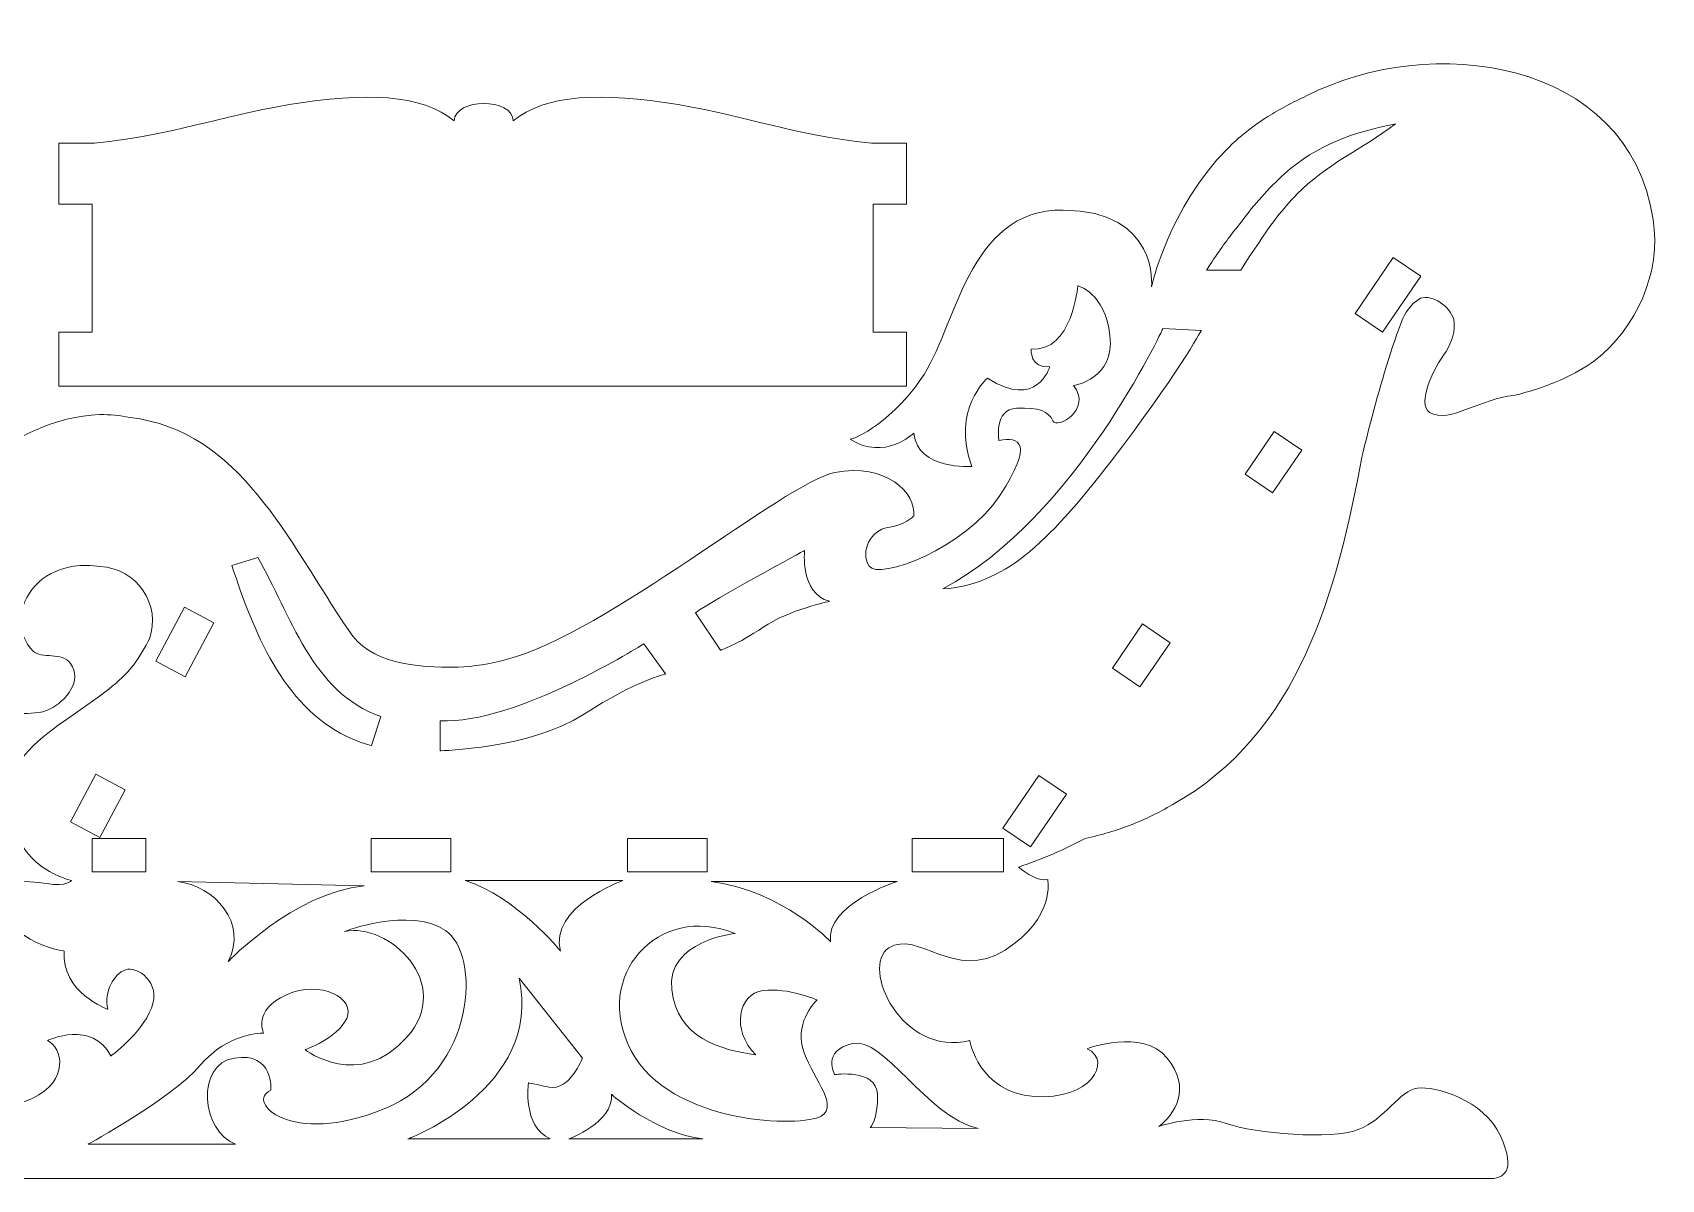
# Model space of a CAD drawing. Header units: millimetres. Extents: x -119 to 119, y -109 to 109.
# Drawn here: x -29.5 to 119.5, y 4.1 to 109 of the extents above; entities that cross this region are included whole.
import ezdxf

# ---------------------------------------------------------------- set-up
doc = ezdxf.new("R2010")
doc.units = ezdxf.units.MM
doc.header["$MEASUREMENT"] = 0
doc.layers.add('#Layer 1', color=7, linetype='Continuous')

msp = doc.modelspace()

# ---------------------------------------------------------------- linework, layer by layer
at = {"layer": '#Layer 1', "color": 254, "lineweight": 9}
for points, knots in [([(-71.0299, 4.1598), (-71.0299, 4.1598), (-88.7882, 10.2376), (-83.3753, 23.7224), (-83.3753, 23.7224), (-77.4483, 38.4876), (-60.9642, 22.3926), (-52.6071, 22.7726), (-52.6071, 22.7726), (-44.2505, 23.1522), (-42.5414, 25.4319), (-42.3514, 24.2919), (-42.3514, 24.2919), (-42.1616, 23.1522), (-51.0878, 18.974), (-52.0377, 15.7453), (-52.0377, 15.7453), (-52.9871, 12.5169), (-54.8864, 12.8962), (-54.8864, 12.8962), (-54.8864, 12.8962), (-54.8864, 12.8962), (-63.623, 23.5323), (-68.5614, 22.5831), (-68.5614, 22.5831), (-73.499, 21.633), (-76.3481, 16.1253), (-74.6387, 13.0864), (-74.6387, 13.0864), (-74.6387, 13.0864), (-72.7394, 14.6057), (-70.9352, 12.8962), (-70.9352, 12.8962), (-69.131, 11.1871), (-69.4157, 7.5787), (-65.5224, 6.9141), (-65.5224, 6.9141), (-61.629, 6.2492), (-50.1382, 6.2492), (-48.8087, 7.1036), (-48.8087, 7.1036), (-47.4794, 7.958), (-46.5298, 10.9972), (-45.0102, 10.7127), (-45.0102, 10.7127), (-43.4909, 10.4271), (-42.6363, 7.2941), (-40.9271, 7.1036), (-40.9271, 7.1036), (-39.2176, 6.9141), (-37.793, 6.9141), (-37.793, 6.9141), (-37.793, 6.9141), (-37.793, 6.9141), (-43.1109, 9.7629), (-42.3514, 13.4664), (-42.3514, 13.4664), (-41.5919, 17.1698), (-37.2236, 16.5053), (-36.1788, 15.2702), (-36.1788, 15.2702), (-35.1343, 14.0362), (-35.799, 11.4727), (-35.8939, 11.0924), (-35.8939, 11.0924), (-35.8939, 11.0924), (-33.0452, 9.858), (-29.5312, 11.4727), (-29.5312, 11.4727), (-26.0179, 13.0864), (-26.7777, 16.1253), (-28.107, 16.7895), (-28.107, 16.7895), (-28.107, 16.7895), (-24.0235, 18.6888), (-22.3142, 15.3653), (-22.3142, 15.3653), (-22.3142, 15.3653), (-19.5606, 17.36), (-18.6109, 19.7337), (-18.6109, 19.7337), (-17.6611, 22.1077), (-19.9402, 23.627), (-20.9848, 23.2477), (-20.9848, 23.2477), (-22.0293, 22.8673), (-22.9793, 21.2526), (-22.5993, 19.6393), (-22.5993, 19.6393), (-22.5993, 19.6393), (-26.8726, 21.1582), (-26.5873, 24.9568), (-26.5873, 24.9568), (-26.5873, 24.9568), (-32.7599, 25.7164), (-32.9501, 31.3192), (-32.9501, 31.3192), (-32.9501, 31.3192), (-30.1012, 31.4146), (-28.2017, 31.1294), (-28.2017, 31.1294), (-26.303, 30.8448), (-25.923, 31.4146), (-25.923, 31.4146), (-25.923, 31.4146), (-25.923, 31.4146), (-27.1338, 31.6751), (-28.4155, 32.5415), (-28.4155, 32.5415), (-29.0564, 32.9752), (-29.7153, 33.5602), (-30.2554, 34.3361), (-30.2554, 34.3361), (-32.0955, 36.8276), (-32.4754, 40.2461), (-30.1961, 42.9047), (-30.1961, 42.9047), (-28.297, 45.1838), (-25.0682, 46.8931), (-22.5044, 48.9348), (-22.5044, 48.9348), (-21.6495, 49.6156), (-20.8687, 50.3329), (-20.2356, 51.1209), (-20.2356, 51.1209), (-19.6589, 51.9346), (-19.1794, 52.7807), (-18.7997, 53.5394), (-18.7997, 53.5394), (-17.6611, 56.5795), (-19.9402, 59.9982), (-23.3149, 60.1433), (-23.3149, 60.1433), (-24.1174, 60.2752), (-24.9418, 60.2837), (-25.734, 60.1633), (-25.734, 60.1633), (-28.1114, 59.8013), (-30.205, 58.2757), (-30.5935, 55.4133), (-30.5935, 55.4133), (-30.5775, 54.2981), (-30.1961, 53.1606), (-29.4364, 52.4009), (-29.4364, 52.4009), (-28.6768, 51.6413), (-26.7777, 52.4009), (-26.0196, 51.2609), (-26.0196, 51.2609), (-25.4484, 50.5015), (-25.5433, 49.6473), (-25.9703, 48.8873), (-25.9703, 48.8873), (-26.3977, 48.1276), (-27.1573, 47.4629), (-27.9173, 47.0833), (-27.9173, 47.0833), (-28.6768, 46.7033), (-29.8164, 46.7033), (-30.5763, 46.7033), (-30.5763, 46.7033), (-30.5763, 43.2845), (-31.3359, 39.4863), (-33.9945, 37.207), (-33.9945, 37.207), (-34.4504, 40.5119), (-35.3849, 43.9875), (-36.1878, 47.4755), (-36.1878, 47.4755), (-36.4553, 48.6372), (-37.9507, 53.5306), (-38.2161, 54.8292), (-38.2161, 54.8292), (-38.5431, 55.9976), (-38.7048, 57.1736), (-38.7194, 58.333), (-38.7194, 58.333), (-39.3128, 66.8355), (-31.3359, 73.6728), (-23.359, 74.0525), (-23.359, 74.0525), (-22.4093, 74.0525), (-21.4834, 73.9577), (-20.575, 73.7903), (-20.575, 73.7903), (-10.4436, 72.5331), (-6.2654, 62.657), (-0.5672, 54.3), (-0.5672, 54.3), (1.3312, 51.2613), (5.5094, 50.8818), (9.4341, 50.9225), (9.4341, 50.9225), (10.8355, 50.995), (12.3162, 51.2296), (13.8665, 51.6413), (13.8665, 51.6413), (23.1731, 54.1104), (39.221, 67.7852), (43.8747, 68.7348), (43.8747, 68.7348), (48.5283, 69.6841), (51.3767, 66.8355), (51.0921, 64.7461), (51.0921, 64.7461), (51.0921, 64.7461), (50.2371, 63.8915), (48.7178, 63.7015), (48.7178, 63.7015), (47.1978, 63.5115), (46.154, 61.5174), (47.009, 60.1881), (47.009, 60.1881), (47.8634, 58.8586), (55.8402, 61.8023), (58.9738, 66.6454), (58.9738, 66.6454), (62.1075, 71.4887), (60.7784, 72.0583), (58.8788, 71.6783), (58.8788, 71.6783), (58.8788, 71.6783), (58.404, 74.5274), (60.4938, 74.6221), (60.4938, 74.6221), (62.5822, 74.7171), (63.4373, 74.3374), (63.8169, 73.4825), (63.8169, 73.4825), (64.1966, 72.6281), (67.4254, 74.5274), (65.7159, 76.7112), (65.7159, 76.7112), (65.7159, 76.7112), (69.5151, 77.2812), (69.0404, 81.2698), (69.0404, 81.2698), (68.5657, 85.2582), (66.0969, 85.828), (66.0969, 85.828), (66.0969, 85.828), (66.0969, 85.828), (65.6215, 79.7502), (61.8229, 80.0351), (61.8229, 80.0351), (61.8229, 80.0351), (61.7272, 78.231), (63.5317, 78.4205), (63.5317, 78.4205), (63.5317, 78.4205), (62.3921, 74.4325), (57.8349, 77.3763), (57.8349, 77.3763), (57.8349, 77.3763), (54.511, 74.5274), (56.41, 69.3045), (56.41, 69.3045), (56.41, 69.3045), (51.4718, 68.9248), (51.0921, 72.343), (51.0921, 72.343), (51.0921, 72.343), (48.4332, 69.7792), (45.2996, 71.7734), (45.2996, 71.7734), (45.2996, 71.7734), (48.5283, 72.723), (51.7563, 77.2812), (51.7563, 77.2812), (54.9851, 81.8393), (55.9346, 92.8553), (64.7664, 92.7601), (64.7664, 92.7601), (73.5983, 92.6652), (72.839, 85.7328), (72.839, 85.7328), (72.839, 85.7328), (72.839, 85.7328), (74.4209, 92.9871), (79.785, 98.3725), (79.785, 98.3725), (80.8578, 99.4499), (82.0808, 100.4521), (83.4719, 101.3065), (83.4719, 101.3065), (84.5647, 101.9998), (85.756, 102.6349), (87.0176, 103.2008), (87.0176, 103.2008), (98.1935, 108.9988), (116.4263, 106.7198), (118.7049, 91.9055), (118.7049, 91.9055), (119.4649, 86.9675), (117.1856, 82.0294), (113.3878, 78.9907), (113.3878, 78.9907), (112.4376, 78.3258), (111.4647, 77.7797), (110.4746, 77.3236), (110.4746, 77.3236), (109.7318, 76.9819), (108.9801, 76.6904), (108.2222, 76.4375), (108.2222, 76.4375), (107.4628, 76.1845), (106.6981, 75.97), (105.9291, 75.7819), (105.9291, 75.7819), (104.5304, 75.6767), (103.0718, 75.0536), (101.7405, 74.5575), (101.7405, 74.5575), (100.4087, 74.0578), (99.2029, 73.6868), (98.2576, 74.2447), (98.2576, 74.2447), (97.6878, 74.6242), (97.7587, 75.65), (98.1274, 76.7536), (98.1274, 76.7536), (98.4974, 77.8544), (99.1719, 79.0191), (99.77, 79.8074), (99.77, 79.8074), (100.2826, 80.7), (100.663, 81.6496), (100.4728, 82.7891), (100.4728, 82.7891), (100.0924, 83.9287), (98.5731, 85.0684), (97.4335, 84.6882), (97.4335, 84.6882), (96.484, 84.1187), (96.0093, 83.3589), (95.7027, 82.5245), (95.7027, 82.5245), (94.5541, 79.5075), (93.6639, 76.3998), (92.855, 73.2756), (92.855, 73.2756), (92.5849, 72.2332), (92.3244, 71.1889), (92.0681, 70.1346), (92.0681, 70.1346), (89.8371, 58.0989), (86.4181, 44.804), (74.7227, 38.342), (74.7227, 38.342), (73.5417, 37.6409), (72.2905, 37.027), (70.9683, 36.5113), (70.9683, 36.5113), (69.6447, 35.9952), (68.2501, 35.5784), (66.7804, 35.2704), (66.7804, 35.2704), (65.813, 34.7581), (64.825, 34.2733), (63.8094, 33.8331), (63.8094, 33.8331), (62.7937, 33.3925), (61.7513, 32.997), (60.6833, 32.6487), (60.6833, 32.6487), (60.6833, 32.6487), (62.2977, 31.2238), (63.3422, 31.5094), (63.3422, 31.5094), (63.3422, 31.5094), (64.1022, 27.9957), (59.4486, 25.0515), (59.4486, 25.0515), (54.7949, 22.1077), (51.4718, 26.9512), (48.8129, 25.242), (48.8129, 25.242), (46.154, 23.5323), (50.0476, 15.1758), (56.2198, 16.7895), (56.2198, 16.7895), (56.2198, 16.7895), (56.9798, 12.0418), (62.1075, 11.6618), (62.1075, 11.6618), (67.2358, 11.2822), (69.325, 14.8902), (66.9506, 16.0299), (66.9506, 16.0299), (66.9506, 16.0299), (71.9839, 17.9292), (74.2625, 15.1758), (74.2625, 15.1758), (76.5418, 12.4214), (74.9274, 9.9527), (73.5039, 8.9082), (73.5039, 8.9082), (73.5039, 8.9082), (77.0165, 10.1422), (79.6754, 9.1931), (79.6754, 9.1931), (82.3343, 8.2433), (89.2672, 7.6734), (91.736, 8.6229), (91.736, 8.6229), (94.2048, 9.573), (95.5346, 12.2323), (97.1489, 12.4214), (97.1489, 12.4214), (98.7633, 12.6113), (103.2268, 11.3773), (104.7461, 8.0541), (104.7461, 8.0541), (106.2653, 4.7299), (104.9355, 4.0647), (103.7015, 4.1598)], [0, 0, 0, 0, 0.00952381, 0.00952381, 0.00952381, 0.00952381, 0.01904762, 0.01904762, 0.01904762, 0.01904762, 0.02857143, 0.02857143, 0.02857143, 0.02857143, 0.03809524, 0.03809524, 0.03809524, 0.03809524, 0.04761905, 0.04761905, 0.04761905, 0.04761905, 0.05714286, 0.05714286, 0.05714286, 0.05714286, 0.06666667, 0.06666667, 0.06666667, 0.06666667, 0.07619048, 0.07619048, 0.07619048, 0.07619048, 0.08571429, 0.08571429, 0.08571429, 0.08571429, 0.0952381, 0.0952381, 0.0952381, 0.0952381, 0.1047619, 0.1047619, 0.1047619, 0.1047619, 0.11428571, 0.11428571, 0.11428571, 0.11428571, 0.12380952, 0.12380952, 0.12380952, 0.12380952, 0.13333333, 0.13333333, 0.13333333, 0.13333333, 0.14285714, 0.14285714, 0.14285714, 0.14285714, 0.15238095, 0.15238095, 0.15238095, 0.15238095, 0.16190476, 0.16190476, 0.16190476, 0.16190476, 0.17142857, 0.17142857, 0.17142857, 0.17142857, 0.18095238, 0.18095238, 0.18095238, 0.18095238, 0.19047619, 0.19047619, 0.19047619, 0.19047619, 0.2, 0.2, 0.2, 0.2, 0.20952381, 0.20952381, 0.20952381, 0.20952381, 0.21904762, 0.21904762, 0.21904762, 0.21904762, 0.22857143, 0.22857143, 0.22857143, 0.22857143, 0.23809524, 0.23809524, 0.23809524, 0.23809524, 0.24761905, 0.24761905, 0.24761905, 0.24761905, 0.25714286, 0.25714286, 0.25714286, 0.25714286, 0.26666667, 0.26666667, 0.26666667, 0.26666667, 0.27619048, 0.27619048, 0.27619048, 0.27619048, 0.28571429, 0.28571429, 0.28571429, 0.28571429, 0.2952381, 0.2952381, 0.2952381, 0.2952381, 0.3047619, 0.3047619, 0.3047619, 0.3047619, 0.31428571, 0.31428571, 0.31428571, 0.31428571, 0.32380952, 0.32380952, 0.32380952, 0.32380952, 0.33333333, 0.33333333, 0.33333333, 0.33333333, 0.34285714, 0.34285714, 0.34285714, 0.34285714, 0.35238095, 0.35238095, 0.35238095, 0.35238095, 0.36190476, 0.36190476, 0.36190476, 0.36190476, 0.37142857, 0.37142857, 0.37142857, 0.37142857, 0.38095238, 0.38095238, 0.38095238, 0.38095238, 0.39047619, 0.39047619, 0.39047619, 0.39047619, 0.4, 0.4, 0.4, 0.4, 0.40952381, 0.40952381, 0.40952381, 0.40952381, 0.41904762, 0.41904762, 0.41904762, 0.41904762, 0.42857143, 0.42857143, 0.42857143, 0.42857143, 0.43809524, 0.43809524, 0.43809524, 0.43809524, 0.44761905, 0.44761905, 0.44761905, 0.44761905, 0.45714286, 0.45714286, 0.45714286, 0.45714286, 0.46666667, 0.46666667, 0.46666667, 0.46666667, 0.47619048, 0.47619048, 0.47619048, 0.47619048, 0.48571429, 0.48571429, 0.48571429, 0.48571429, 0.4952381, 0.4952381, 0.4952381, 0.4952381, 0.5047619, 0.5047619, 0.5047619, 0.5047619, 0.51428571, 0.51428571, 0.51428571, 0.51428571, 0.52380952, 0.52380952, 0.52380952, 0.52380952, 0.53333333, 0.53333333, 0.53333333, 0.53333333, 0.54285714, 0.54285714, 0.54285714, 0.54285714, 0.55238095, 0.55238095, 0.55238095, 0.55238095, 0.56190476, 0.56190476, 0.56190476, 0.56190476, 0.57142857, 0.57142857, 0.57142857, 0.57142857, 0.58095238, 0.58095238, 0.58095238, 0.58095238, 0.59047619, 0.59047619, 0.59047619, 0.59047619, 0.6, 0.6, 0.6, 0.6, 0.60952381, 0.60952381, 0.60952381, 0.60952381, 0.61904762, 0.61904762, 0.61904762, 0.61904762, 0.62857143, 0.62857143, 0.62857143, 0.62857143, 0.63809524, 0.63809524, 0.63809524, 0.63809524, 0.64761905, 0.64761905, 0.64761905, 0.64761905, 0.65714286, 0.65714286, 0.65714286, 0.65714286, 0.66666667, 0.66666667, 0.66666667, 0.66666667, 0.67619048, 0.67619048, 0.67619048, 0.67619048, 0.68571429, 0.68571429, 0.68571429, 0.68571429, 0.6952381, 0.6952381, 0.6952381, 0.6952381, 0.7047619, 0.7047619, 0.7047619, 0.7047619, 0.71428571, 0.71428571, 0.71428571, 0.71428571, 0.72380952, 0.72380952, 0.72380952, 0.72380952, 0.73333333, 0.73333333, 0.73333333, 0.73333333, 0.74285714, 0.74285714, 0.74285714, 0.74285714, 0.75238095, 0.75238095, 0.75238095, 0.75238095, 0.76190476, 0.76190476, 0.76190476, 0.76190476, 0.77142857, 0.77142857, 0.77142857, 0.77142857, 0.78095238, 0.78095238, 0.78095238, 0.78095238, 0.79047619, 0.79047619, 0.79047619, 0.79047619, 0.8, 0.8, 0.8, 0.8, 0.80952381, 0.80952381, 0.80952381, 0.80952381, 0.81904762, 0.81904762, 0.81904762, 0.81904762, 0.82857143, 0.82857143, 0.82857143, 0.82857143, 0.83809524, 0.83809524, 0.83809524, 0.83809524, 0.84761905, 0.84761905, 0.84761905, 0.84761905, 0.85714286, 0.85714286, 0.85714286, 0.85714286, 0.86666667, 0.86666667, 0.86666667, 0.86666667, 0.87619048, 0.87619048, 0.87619048, 0.87619048, 0.88571429, 0.88571429, 0.88571429, 0.88571429, 0.8952381, 0.8952381, 0.8952381, 0.8952381, 0.9047619, 0.9047619, 0.9047619, 0.9047619, 0.91428571, 0.91428571, 0.91428571, 0.91428571, 0.92380952, 0.92380952, 0.92380952, 0.92380952, 0.93333333, 0.93333333, 0.93333333, 0.93333333, 0.94285714, 0.94285714, 0.94285714, 0.94285714, 0.95238095, 0.95238095, 0.95238095, 0.95238095, 0.96190476, 0.96190476, 0.96190476, 0.96190476, 0.97142857, 0.97142857, 0.97142857, 0.97142857, 0.98095238, 0.98095238, 0.98095238, 0.98095238, 1, 1, 1, 1]), ([(47.2392, 98.8792), (39.6544, 99.673), (36.4208, 101.2605), (29.5417, 102.407), (29.5417, 102.407), (22.6625, 103.5535), (17.3708, 103.3772), (14.4604, 100.9077), (14.4604, 100.9077), (14.4604, 103.0621), (9.0806, 103.018), (9.0806, 100.9077), (9.0806, 100.9077), (6.1702, 103.3772), (0.8785, 103.5535), (-6.0009, 102.407), (-6.0009, 102.407), (-12.88, 101.2605), (-16.2314, 99.673), (-23.8161, 98.8792)], [0, 0, 0, 0, 0.16666667, 0.16666667, 0.16666667, 0.16666667, 0.33333333, 0.33333333, 0.33333333, 0.33333333, 0.5, 0.5, 0.5, 0.5, 0.66666667, 0.66666667, 0.66666667, 0.66666667, 1, 1, 1, 1]), ([(77.8716, 87.2524), (77.8716, 87.2524), (78.1616, 87.7431), (78.7073, 88.5424), (78.7073, 88.5424), (79.2517, 89.3418), (80.0516, 90.45), (81.0714, 91.6843), (81.0714, 91.6843), (81.646, 92.481), (82.262, 93.2501), (82.9172, 93.9825), (82.9172, 93.9825), (83.5739, 94.7155), (84.2691, 95.411), (85.0022, 96.0605), (85.0022, 96.0605), (87.9374, 98.7426), (91.3564, 99.8823), (95.1549, 100.6421), (95.1549, 100.6421), (92.1163, 98.3628), (88.6974, 96.8439), (86.1494, 94.2296), (86.1494, 94.2296), (85.4969, 93.5476), (84.8775, 92.8341), (84.2973, 92.0931), (84.2973, 92.0931), (83.7172, 91.3519), (83.177, 90.5829), (82.6809, 89.7866), (82.6809, 89.7866), (82.1049, 88.9906), (81.5433, 88.1466), (81.0052, 87.2524)], [0, 0, 0, 0, 0.1, 0.1, 0.1, 0.1, 0.2, 0.2, 0.2, 0.2, 0.3, 0.3, 0.3, 0.3, 0.4, 0.4, 0.4, 0.4, 0.5, 0.5, 0.5, 0.5, 0.6, 0.6, 0.6, 0.6, 0.7, 0.7, 0.7, 0.7, 0.8, 0.8, 0.8, 0.8, 1, 1, 1, 1]), ([(-23.8161, 98.8792), (-23.8161, 98.8792), (-24.0442, 98.8792), (-24.0442, 98.8792), (-24.0442, 98.8792), (-24.0442, 98.8792), (-27.0924, 98.8789), (-27.0924, 98.8789), (-27.0924, 98.8789), (-27.0924, 98.8789), (-27.0921, 93.2889), (-27.0921, 93.2889), (-27.0921, 93.2889), (-27.0921, 93.2889), (-24.0439, 93.2892), (-24.0439, 93.2892), (-24.0439, 93.2892), (-24.0439, 93.2892), (-24.0431, 81.5894), (-24.0431, 81.5894), (-24.0431, 81.5894), (-24.0431, 81.5894), (-27.0914, 81.5894), (-27.0914, 81.5894), (-27.0914, 81.5894), (-27.0914, 81.5894), (-27.091, 76.6597), (-27.091, 76.6597), (-27.091, 76.6597), (-27.091, 76.6597), (-24.0428, 76.6601), (-24.0428, 76.6601), (-24.0428, 76.6601), (-24.0428, 76.6601), (47.0414, 76.6505), (47.0414, 76.6505), (47.0414, 76.6505), (47.0414, 76.6505), (47.3873, 76.6597), (47.3873, 76.6597), (47.3873, 76.6597), (47.3873, 76.6597), (50.4355, 76.6601), (50.4355, 76.6601), (50.4355, 76.6601), (50.4355, 76.6601), (50.4355, 81.5894), (50.4355, 81.5894), (50.4355, 81.5894), (50.4355, 81.5894), (47.3873, 81.5894), (47.3873, 81.5894), (47.3873, 81.5894), (47.3873, 81.5894), (47.3866, 93.2889), (47.3866, 93.2889), (47.3866, 93.2889), (47.3866, 93.2889), (50.4348, 93.2892), (50.4348, 93.2892), (50.4348, 93.2892), (50.4348, 93.2892), (50.4341, 98.8792), (50.4341, 98.8792), (50.4341, 98.8792), (50.4341, 98.8792), (47.3859, 98.8789), (47.3859, 98.8789), (47.3859, 98.8789), (47.3859, 98.8789), (47.2392, 98.8792), (47.2392, 98.8792)], [0, 0, 0, 0, 0.05263158, 0.05263158, 0.05263158, 0.05263158, 0.10526316, 0.10526316, 0.10526316, 0.10526316, 0.15789474, 0.15789474, 0.15789474, 0.15789474, 0.21052632, 0.21052632, 0.21052632, 0.21052632, 0.26315789, 0.26315789, 0.26315789, 0.26315789, 0.31578947, 0.31578947, 0.31578947, 0.31578947, 0.36842105, 0.36842105, 0.36842105, 0.36842105, 0.42105263, 0.42105263, 0.42105263, 0.42105263, 0.47368421, 0.47368421, 0.47368421, 0.47368421, 0.52631579, 0.52631579, 0.52631579, 0.52631579, 0.57894737, 0.57894737, 0.57894737, 0.57894737, 0.63157895, 0.63157895, 0.63157895, 0.63157895, 0.68421053, 0.68421053, 0.68421053, 0.68421053, 0.73684211, 0.73684211, 0.73684211, 0.73684211, 0.78947368, 0.78947368, 0.78947368, 0.78947368, 0.84210526, 0.84210526, 0.84210526, 0.84210526, 0.89473684, 0.89473684, 0.89473684, 0.89473684, 1, 1, 1, 1]), ([(97.4617, 86.6991), (97.4617, 86.6991), (93.9629, 81.5826), (93.9629, 81.5826), (93.9629, 81.5826), (93.9629, 81.5826), (91.4466, 83.3031), (91.4466, 83.3031), (91.4466, 83.3031), (91.4466, 83.3031), (94.9454, 88.4196), (94.9454, 88.4196), (94.9454, 88.4196), (94.9454, 88.4196), (97.4617, 86.6991), (97.4617, 86.6991)], [0, 0, 0, 0, 0.2, 0.2, 0.2, 0.2, 0.4, 0.4, 0.4, 0.4, 0.6, 0.6, 0.6, 0.6, 1, 1, 1, 1]), ([(53.7511, 58.0989), (59.2584, 58.4788), (63.1521, 61.9923), (69.1348, 69.7792), (69.1348, 69.7792), (75.1175, 77.5662), (77.3961, 81.7445), (77.3961, 81.7445)], [0, 0, 0, 0, 0.33333333, 0.33333333, 0.33333333, 0.33333333, 1, 1, 1, 1]), ([(86.5787, 70.7836), (86.5787, 70.7836), (83.9081, 66.8776), (83.9081, 66.8776), (83.9081, 66.8776), (83.9081, 66.8776), (81.3918, 68.5981), (81.3918, 68.5981), (81.3918, 68.5981), (81.3918, 68.5981), (84.0624, 72.5043), (84.0624, 72.5043), (84.0624, 72.5043), (84.0624, 72.5043), (86.5787, 70.7836), (86.5787, 70.7836)], [0, 0, 0, 0, 0.2, 0.2, 0.2, 0.2, 0.4, 0.4, 0.4, 0.4, 0.6, 0.6, 0.6, 0.6, 1, 1, 1, 1]), ([(31.1499, 55.9147), (32.6692, 57.054), (41.1214, 61.6124), (41.1214, 61.6124), (41.1214, 61.6124), (41.1214, 61.6124), (40.6459, 57.719), (43.3993, 56.9593), (43.3993, 56.9593), (43.3993, 56.9593), (39.6965, 56.1995), (37.3228, 54.5853), (37.3228, 54.5853), (34.9478, 52.9707), (33.4284, 52.496), (33.4284, 52.496)], [0, 0, 0, 0, 0.2, 0.2, 0.2, 0.2, 0.4, 0.4, 0.4, 0.4, 0.6, 0.6, 0.6, 0.6, 1, 1, 1, 1]), ([(1.5214, 43.7594), (1.5214, 43.7594), (0.5733, 43.973), (-0.7371, 44.5804), (-0.7371, 44.5804), (-6.6454, 47.4629), (-9.3043, 54.3), (-11.2512, 60.2296)], [0, 0, 0, 0, 0.33333333, 0.33333333, 0.33333333, 0.33333333, 1, 1, 1, 1]), ([(-12.8962, 54.9834), (-12.8962, 54.9834), (-15.521, 50.0478), (-15.521, 50.0478), (-15.521, 50.0478), (-15.521, 50.0478), (-18.2123, 51.4789), (-18.2123, 51.4789), (-18.2123, 51.4789), (-18.2123, 51.4789), (-15.5875, 56.4146), (-15.5875, 56.4146), (-15.5875, 56.4146), (-15.5875, 56.4146), (-12.8962, 54.9834), (-12.8962, 54.9834)], [0, 0, 0, 0, 0.2, 0.2, 0.2, 0.2, 0.4, 0.4, 0.4, 0.4, 0.6, 0.6, 0.6, 0.6, 1, 1, 1, 1]), ([(74.536, 53.1709), (74.536, 53.1709), (71.7744, 49.1324), (71.7744, 49.1324), (71.7744, 49.1324), (71.7744, 49.1324), (69.2581, 50.8529), (69.2581, 50.8529), (69.2581, 50.8529), (69.2581, 50.8529), (72.0197, 54.8914), (72.0197, 54.8914), (72.0197, 54.8914), (72.0197, 54.8914), (74.536, 53.1709), (74.536, 53.1709)], [0, 0, 0, 0, 0.2, 0.2, 0.2, 0.2, 0.4, 0.4, 0.4, 0.4, 0.6, 0.6, 0.6, 0.6, 1, 1, 1, 1]), ([(7.7894, 43.2845), (7.7894, 43.2845), (16.0507, 43.4744), (20.8938, 46.6084), (20.8938, 46.6084), (25.7369, 49.742), (28.3959, 50.312), (28.3959, 50.312)], [0, 0, 0, 0, 0.33333333, 0.33333333, 0.33333333, 0.33333333, 1, 1, 1, 1]), ([(-21.0145, 39.7178), (-21.0145, 39.7178), (-23.3292, 35.3654), (-23.3292, 35.3654), (-23.3292, 35.3654), (-23.3292, 35.3654), (-26.0205, 36.7966), (-26.0205, 36.7966), (-26.0205, 36.7966), (-26.0205, 36.7966), (-23.7059, 41.1491), (-23.7059, 41.1491), (-23.7059, 41.1491), (-23.7059, 41.1491), (-21.0145, 39.7178), (-21.0145, 39.7178)], [0, 0, 0, 0, 0.2, 0.2, 0.2, 0.2, 0.4, 0.4, 0.4, 0.4, 0.6, 0.6, 0.6, 0.6, 1, 1, 1, 1]), ([(65.0599, 39.3128), (65.0599, 39.3128), (61.7602, 34.4873), (61.7602, 34.4873), (61.7602, 34.4873), (61.7602, 34.4873), (59.2439, 36.2078), (59.2439, 36.2078), (59.2439, 36.2078), (59.2439, 36.2078), (62.5437, 41.0333), (62.5437, 41.0333), (62.5437, 41.0333), (62.5437, 41.0333), (65.0599, 39.3128), (65.0599, 39.3128)], [0, 0, 0, 0, 0.2, 0.2, 0.2, 0.2, 0.4, 0.4, 0.4, 0.4, 0.6, 0.6, 0.6, 0.6, 1, 1, 1, 1]), ([(-19.1122, 32.2204), (-19.1122, 32.2204), (-24.0416, 32.2204), (-24.0416, 32.2204), (-24.0416, 32.2204), (-24.0416, 32.2204), (-24.0416, 35.2686), (-24.0416, 35.2686), (-24.0416, 35.2686), (-24.0416, 35.2686), (-19.1122, 35.2686), (-19.1122, 35.2686), (-19.1122, 35.2686), (-19.1122, 35.2686), (-19.1122, 32.2204), (-19.1122, 32.2204)], [0, 0, 0, 0, 0.2, 0.2, 0.2, 0.2, 0.4, 0.4, 0.4, 0.4, 0.6, 0.6, 0.6, 0.6, 1, 1, 1, 1]), ([(8.7568, 32.2204), (8.7568, 32.2204), (1.4759, 32.2204), (1.4759, 32.2204), (1.4759, 32.2204), (1.4759, 32.2204), (1.4759, 35.2686), (1.4759, 35.2686), (1.4759, 35.2686), (1.4759, 35.2686), (8.7568, 35.2686), (8.7568, 35.2686), (8.7568, 35.2686), (8.7568, 35.2686), (8.7568, 32.2204), (8.7568, 32.2204)], [0, 0, 0, 0, 0.2, 0.2, 0.2, 0.2, 0.4, 0.4, 0.4, 0.4, 0.6, 0.6, 0.6, 0.6, 1, 1, 1, 1]), ([(32.2171, 32.2204), (32.2171, 32.2204), (24.9356, 32.2204), (24.9356, 32.2204), (24.9356, 32.2204), (24.9356, 32.2204), (24.9356, 35.2686), (24.9356, 35.2686), (24.9356, 35.2686), (24.9356, 35.2686), (32.2171, 35.2686), (32.2171, 35.2686), (32.2171, 35.2686), (32.2171, 35.2686), (32.2171, 32.2204), (32.2171, 32.2204)], [0, 0, 0, 0, 0.2, 0.2, 0.2, 0.2, 0.4, 0.4, 0.4, 0.4, 0.6, 0.6, 0.6, 0.6, 1, 1, 1, 1]), ([(59.2922, 32.2204), (59.2922, 32.2204), (50.953, 32.2204), (50.953, 32.2204), (50.953, 32.2204), (50.953, 32.2204), (50.953, 35.2686), (50.953, 35.2686), (50.953, 35.2686), (50.953, 35.2686), (59.2922, 35.2686), (59.2922, 35.2686), (59.2922, 35.2686), (59.2922, 35.2686), (59.2922, 32.2204), (59.2922, 32.2204)], [0, 0, 0, 0, 0.2, 0.2, 0.2, 0.2, 0.4, 0.4, 0.4, 0.4, 0.6, 0.6, 0.6, 0.6, 1, 1, 1, 1]), ([(-16.2362, 31.3192), (-12.8183, 30.9392), (-9.7794, 27.5206), (-11.5833, 24.0073), (-11.5833, 24.0073), (-11.5833, 24.0073), (-5.6012, 30.2746), (0.8564, 30.9392)], [0, 0, 0, 0, 0.33333333, 0.33333333, 0.33333333, 0.33333333, 1, 1, 1, 1]), ([(24.5022, 31.4146), (24.5022, 31.4146), (17.6651, 28.9455), (18.8054, 24.9568), (18.8054, 24.9568), (18.8054, 24.9568), (14.7216, 29.9897), (10.068, 31.4146)], [0, 0, 0, 0, 0.33333333, 0.33333333, 0.33333333, 0.33333333, 1, 1, 1, 1]), ([(49.5729, 31.3192), (49.5729, 31.3192), (43.0196, 29.2301), (43.4943, 25.8115), (43.4943, 25.8115), (43.4943, 25.8115), (39.1259, 30.4648), (32.5741, 31.3192)], [0, 0, 0, 0, 0.33333333, 0.33333333, 0.33333333, 0.33333333, 1, 1, 1, 1]), ([(-24.4035, 7.2941), (-24.4035, 7.2941), (-16.7113, 11.4727), (-14.1478, 14.5109), (-14.1478, 14.5109), (-11.5833, 17.5491), (-8.3549, 17.4544), (-8.3549, 17.4544), (-8.3549, 17.4544), (-8.3549, 17.4544), (-9.3994, 19.5435), (-6.2654, 20.9681), (-6.2654, 20.9681), (-3.1321, 22.3926), (0.0966, 20.5884), (-0.7577, 18.7842), (-0.7577, 18.7842), (-1.6128, 16.98), (-4.5563, 15.9355), (-4.5563, 15.9355), (-4.5563, 15.9355), (-4.5563, 15.9355), (0.3817, 12.1369), (4.7494, 17.0748), (4.7494, 17.0748), (9.1185, 22.0129), (3.0406, 27.6157), (-0.9472, 26.7613), (-0.9472, 26.7613), (-0.9472, 26.7613), (5.0347, 29.0399), (8.2641, 26.8557), (8.2641, 26.8557), (11.4922, 24.6719), (11.2076, 14.0362), (2.661, 10.5229), (2.661, 10.5229), (-5.8854, 7.0085), (-10.064, 11.1871), (-7.6896, 12.2323), (-7.6896, 12.2323), (-7.6896, 12.2323), (-7.4051, 15.7453), (-11.0138, 15.1758), (-11.0138, 15.1758), (-14.6225, 14.6057), (-14.0524, 8.4334), (-10.9191, 7.2941)], [0, 0, 0, 0, 0.07692308, 0.07692308, 0.07692308, 0.07692308, 0.15384615, 0.15384615, 0.15384615, 0.15384615, 0.23076923, 0.23076923, 0.23076923, 0.23076923, 0.30769231, 0.30769231, 0.30769231, 0.30769231, 0.38461538, 0.38461538, 0.38461538, 0.38461538, 0.46153846, 0.46153846, 0.46153846, 0.46153846, 0.53846154, 0.53846154, 0.53846154, 0.53846154, 0.61538462, 0.61538462, 0.61538462, 0.61538462, 0.69230769, 0.69230769, 0.69230769, 0.69230769, 0.76923077, 0.76923077, 0.76923077, 0.76923077, 0.84615385, 0.84615385, 0.84615385, 0.84615385, 1, 1, 1, 1]), ([(36.6579, 15.4604), (34.3786, 17.7396), (35.0435, 21.0635), (37.3228, 21.3484), (37.3228, 21.3484), (39.6014, 21.633), (42.2603, 20.4933), (42.2603, 20.4933), (42.2603, 20.4933), (42.2603, 20.4933), (40.2663, 18.594), (40.9312, 16.1253), (40.9312, 16.1253), (41.5961, 13.6559), (44.3494, 10.9022), (42.6406, 9.858), (42.6406, 9.858), (40.9312, 8.8134), (28.8713, 9.0032), (25.2622, 15.8404), (25.2622, 15.8404), (21.6538, 22.6775), (27.7316, 29.4199), (34.7582, 26.5712), (34.7582, 26.5712), (34.7582, 26.5712), (28.4909, 25.9063), (28.9657, 21.4435), (28.9657, 21.4435), (29.4404, 16.98), (33.4284, 15.9355), (36.6579, 15.4604)], [0, 0, 0, 0, 0.11111111, 0.11111111, 0.11111111, 0.11111111, 0.22222222, 0.22222222, 0.22222222, 0.22222222, 0.33333333, 0.33333333, 0.33333333, 0.33333333, 0.44444444, 0.44444444, 0.44444444, 0.44444444, 0.55555556, 0.55555556, 0.55555556, 0.55555556, 0.66666667, 0.66666667, 0.66666667, 0.66666667, 0.77777778, 0.77777778, 0.77777778, 0.77777778, 1, 1, 1, 1]), ([(56.9798, 8.718), (52.2318, 9.858), (48.3374, 17.1698), (45.4897, 16.5053), (45.4897, 16.5053), (42.6406, 15.8404), (43.8747, 13.6559), (43.8747, 13.6559), (43.8747, 13.6559), (43.8747, 13.6559), (47.6732, 14.226), (47.7683, 11.8523), (47.7683, 11.8523), (47.8634, 9.4773), (47.1034, 8.8134), (47.1034, 8.8134)], [0, 0, 0, 0, 0.2, 0.2, 0.2, 0.2, 0.4, 0.4, 0.4, 0.4, 0.6, 0.6, 0.6, 0.6, 1, 1, 1, 1]), ([(20.7987, 15.1758), (20.7987, 15.1758), (19.6591, 12.1369), (17.7595, 12.5169), (17.7595, 12.5169), (15.8605, 12.8962), (15.8605, 12.8962), (15.8605, 12.8962), (15.8605, 12.8962), (15.8605, 12.8962), (15.2907, 8.9082), (17.8552, 7.7682)], [0, 0, 0, 0, 0.25, 0.25, 0.25, 0.25, 0.5, 0.5, 0.5, 0.5, 1, 1, 1, 1]), ([(19.5647, 7.7682), (19.5647, 7.7682), (23.6478, 9.2878), (23.4576, 11.8523), (23.4576, 11.8523), (23.4576, 11.8523), (27.5408, 8.2433), (31.8148, 7.7682)], [0, 0, 0, 0, 0.33333333, 0.33333333, 0.33333333, 0.33333333, 1, 1, 1, 1])]:
    msp.add_open_spline(points, degree=3, knots=knots, dxfattribs=at)
for points in [[(81.0052, 87.2524), (81.0052, 87.2524), (77.8716, 87.2524), (77.8716, 87.2524)], [(73.8828, 81.9347), (73.8828, 81.9347), (65.9061, 64.5563), (53.7511, 58.0989)], [(77.3961, 81.7445), (77.3961, 81.7445), (73.8828, 81.9347), (73.8828, 81.9347)], [(-11.2512, 60.2296), (-11.2512, 60.2296), (-8.8864, 60.9654), (-8.8864, 60.9654)], [(-8.8864, 60.9654), (-5.8854, 55.8197), (-3.9861, 48.6025), (2.3764, 46.419)], [(33.4284, 52.496), (33.4284, 52.496), (31.1499, 55.9147), (31.1499, 55.9147)], [(26.4018, 53.0657), (26.4018, 53.0657), (14.7216, 45.6587), (7.7894, 46.0383)], [(28.3959, 50.312), (28.3959, 50.312), (26.4018, 53.0657), (26.4018, 53.0657)], [(2.3764, 46.419), (2.3764, 46.419), (1.5214, 43.7594), (1.5214, 43.7594)], [(7.7894, 46.0383), (7.7894, 46.0383), (7.7894, 43.2845), (7.7894, 43.2845)], [(0.8564, 30.9392), (0.8564, 30.9392), (-16.2362, 31.3192), (-16.2362, 31.3192)], [(10.068, 31.4146), (10.068, 31.4146), (24.5022, 31.4146), (24.5022, 31.4146)], [(32.5741, 31.3192), (32.5741, 31.3192), (49.5729, 31.3192), (49.5729, 31.3192)], [(4.8452, 7.7682), (4.8452, 7.7682), (17.1903, 12.4214), (15.0061, 22.4874)], [(15.0061, 22.4874), (15.0061, 22.4874), (20.7987, 15.1758), (20.7987, 15.1758)], [(17.8552, 7.7682), (17.8552, 7.7682), (4.8452, 7.7682), (4.8452, 7.7682)], [(31.8148, 7.7682), (31.8148, 7.7682), (19.5647, 7.7682), (19.5647, 7.7682)], [(47.1034, 8.8134), (47.1034, 8.8134), (56.9798, 8.718), (56.9798, 8.718)], [(-10.9191, 7.2941), (-10.9191, 7.2941), (-24.4035, 7.2941), (-24.4035, 7.2941)], [(103.7015, 4.1598), (103.7015, 4.1598), (-71.0299, 4.1598), (-71.0299, 4.1598)]]:
    msp.add_open_spline(points, degree=3, dxfattribs=at)

doc.saveas('drawing.dxf')
